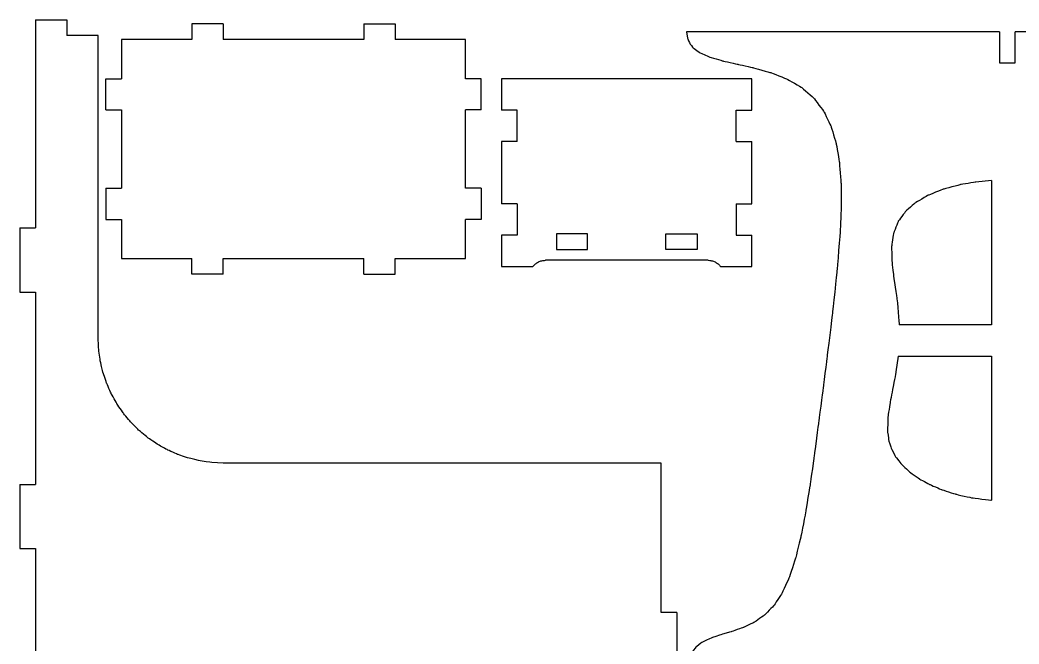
# Model space of a CAD drawing. Header units: centimetres. Extents: x -36 to 30.2, y -21 to 21.
# Drawn here: x -36.03 to -4.09, y 1.08 to 21.04 of the extents above; entities that cross this region are included whole.
import ezdxf

# ---------------------------------------------------------------- set-up
doc = ezdxf.new("R2010")
doc.units = ezdxf.units.CM
doc.header["$MEASUREMENT"] = 0
doc.layers.add('Capa 1', color=7, linetype='Continuous')

msp = doc.modelspace()

# ---------------------------------------------------------------- linework, layer by layer
at = {"layer": 'Capa 1', "color": 1, "lineweight": 25}
for points in [[(-35.53168, 21.03876), (-35.53168, 21.03876), (-35.53168, 14.38876), (-35.53168, 14.38876)], [(-35.53168, 21.03876), (-35.53168, 21.03876), (-34.5317, 21.03876), (-34.5317, 21.03876)], [(-34.5317, 21.03876), (-34.5317, 21.03876), (-34.5317, 20.53877), (-34.5317, 20.53877)], [(-30.53603, 20.91024), (-30.53603, 20.91024), (-30.53603, 20.41024), (-30.53603, 20.41024)], [(-29.53601, 20.91024), (-29.53601, 20.91024), (-30.53603, 20.91024), (-30.53603, 20.91024)], [(-29.53601, 20.91024), (-29.53601, 20.91024), (-29.53601, 20.41024), (-29.53601, 20.41024)], [(-25.03602, 20.91024), (-25.03602, 20.91024), (-25.03602, 20.41024), (-25.03602, 20.41024)], [(-25.03602, 20.91024), (-25.03602, 20.91024), (-24.03603, 20.91024), (-24.03603, 20.91024)], [(-24.03603, 20.91024), (-24.03603, 20.91024), (-24.03603, 20.41024), (-24.03603, 20.41024)], [(-33.53168, 20.53877), (-33.53168, 20.53877), (-34.5317, 20.53877), (-34.5317, 20.53877)], [(-33.53168, 10.87209), (-33.53168, 10.87209), (-33.53168, 20.53877), (-33.53168, 20.53877)], [(-4.71878, 20.66451), (-4.71878, 20.66451), (-14.71876, 20.66451), (-14.71876, 20.66451)], [(-4.71878, 20.66451), (-4.71878, 20.66451), (-4.71878, 19.66452), (-4.71878, 19.66452)], [(-4.21879, 19.66452), (-4.21879, 19.66452), (-4.21879, 20.66451), (-4.21879, 20.66451)], [(5.78122, 20.66451), (5.78122, 20.66451), (-4.21879, 20.66451), (-4.21879, 20.66451)], [(-32.78601, 20.41024), (-32.78601, 20.41024), (-32.78601, 19.16025), (-32.78601, 19.16025)], [(-30.53603, 20.41024), (-30.53603, 20.41024), (-32.78601, 20.41024), (-32.78601, 20.41024)], [(-25.03602, 20.41024), (-25.03602, 20.41024), (-29.53601, 20.41024), (-29.53601, 20.41024)], [(-21.78601, 20.41024), (-21.78601, 20.41024), (-24.03603, 20.41024), (-24.03603, 20.41024)], [(-21.78601, 19.16025), (-21.78601, 19.16025), (-21.78601, 20.41024), (-21.78601, 20.41024)], [(-4.71878, 19.66452), (-4.71878, 19.66452), (-4.21879, 19.66452), (-4.21879, 19.66452)], [(-33.28604, 18.16026), (-33.28604, 18.16026), (-33.28604, 19.16025), (-33.28604, 19.16025)], [(-33.28604, 19.16025), (-33.28604, 19.16025), (-32.78601, 19.16025), (-32.78601, 19.16025)], [(-21.28602, 19.16025), (-21.28602, 19.16025), (-21.78601, 19.16025), (-21.78601, 19.16025)], [(-21.28602, 18.16026), (-21.28602, 18.16026), (-21.28602, 19.16025), (-21.28602, 19.16025)], [(-20.63481, 19.15487), (-20.63481, 19.15487), (-20.63481, 18.15485), (-20.63481, 18.15485)], [(-12.63483, 19.15487), (-12.63483, 19.15487), (-20.63481, 19.15487), (-20.63481, 19.15487)], [(-12.63483, 18.15485), (-12.63483, 18.15485), (-12.63483, 19.15487), (-12.63483, 19.15487)], [(-33.28604, 18.16026), (-33.28604, 18.16026), (-32.78601, 18.16026), (-32.78601, 18.16026)], [(-32.78601, 18.16026), (-32.78601, 18.16026), (-32.78601, 15.66027), (-32.78601, 15.66027)], [(-21.28602, 18.16026), (-21.28602, 18.16026), (-21.78601, 18.16026), (-21.78601, 18.16026)], [(-21.78601, 15.66027), (-21.78601, 15.66027), (-21.78601, 18.16026), (-21.78601, 18.16026)], [(-20.13482, 18.15485), (-20.13482, 18.15485), (-20.63481, 18.15485), (-20.63481, 18.15485)], [(-20.13482, 17.15486), (-20.13482, 17.15486), (-20.13482, 18.15485), (-20.13482, 18.15485)], [(-13.13482, 18.15485), (-13.13482, 18.15485), (-12.63483, 18.15485), (-12.63483, 18.15485)], [(-13.13482, 17.15486), (-13.13482, 17.15486), (-13.13482, 18.15485), (-13.13482, 18.15485)], [(-20.63481, 17.15486), (-20.63481, 17.15486), (-20.63481, 15.15486), (-20.63481, 15.15486)], [(-20.13482, 17.15486), (-20.13482, 17.15486), (-20.63481, 17.15486), (-20.63481, 17.15486)], [(-13.13482, 17.15486), (-13.13482, 17.15486), (-12.63483, 17.15486), (-12.63483, 17.15486)], [(-12.63483, 15.15486), (-12.63483, 15.15486), (-12.63483, 17.15486), (-12.63483, 17.15486)], [(-33.28604, 15.66027), (-33.28604, 15.66027), (-33.28604, 14.66025), (-33.28604, 14.66025)], [(-33.28604, 15.66027), (-33.28604, 15.66027), (-32.78601, 15.66027), (-32.78601, 15.66027)], [(-21.28602, 15.66027), (-21.28602, 15.66027), (-21.78601, 15.66027), (-21.78601, 15.66027)], [(-21.28602, 15.66027), (-21.28602, 15.66027), (-21.28602, 14.66025), (-21.28602, 14.66025)], [(-4.96876, 15.90169), (-4.96876, 15.90169), (-4.96876, 11.28951), (-4.96876, 11.28951)], [(-20.13482, 15.15486), (-20.13482, 15.15486), (-20.63481, 15.15486), (-20.63481, 15.15486)], [(-20.13482, 15.15486), (-20.13482, 15.15486), (-20.13482, 14.15488), (-20.13482, 14.15488)], [(-13.13482, 15.15486), (-13.13482, 15.15486), (-12.63483, 15.15486), (-12.63483, 15.15486)], [(-13.13482, 15.15486), (-13.13482, 15.15486), (-13.13482, 14.15488), (-13.13482, 14.15488)], [(-36.03167, 14.38876), (-36.03167, 14.38876), (-36.03167, 12.33877), (-36.03167, 12.33877)], [(-36.03167, 14.38876), (-36.03167, 14.38876), (-35.53168, 14.38876), (-35.53168, 14.38876)], [(-33.28604, 14.66025), (-33.28604, 14.66025), (-32.78601, 14.66025), (-32.78601, 14.66025)], [(-32.78601, 14.66025), (-32.78601, 14.66025), (-32.78601, 13.41025), (-32.78601, 13.41025)], [(-21.28602, 14.66025), (-21.28602, 14.66025), (-21.78601, 14.66025), (-21.78601, 14.66025)], [(-21.78601, 13.41025), (-21.78601, 13.41025), (-21.78601, 14.66025), (-21.78601, 14.66025)], [(-20.63481, 14.15488), (-20.63481, 14.15488), (-20.63481, 13.15486), (-20.63481, 13.15486)], [(-20.13482, 14.15488), (-20.13482, 14.15488), (-20.63481, 14.15488), (-20.63481, 14.15488)], [(-18.88482, 14.20487), (-18.88482, 14.20487), (-18.88482, 13.70487), (-18.88482, 13.70487)], [(-17.88484, 14.20487), (-17.88484, 14.20487), (-18.88482, 14.20487), (-18.88482, 14.20487)], [(-17.88484, 13.70487), (-17.88484, 13.70487), (-17.88484, 14.20487), (-17.88484, 14.20487)], [(-15.38484, 14.20487), (-15.38484, 14.20487), (-14.38482, 14.20487), (-14.38482, 14.20487)], [(-15.38484, 13.70487), (-15.38484, 13.70487), (-15.38484, 14.20487), (-15.38484, 14.20487)], [(-14.38482, 14.20487), (-14.38482, 14.20487), (-14.38482, 13.70487), (-14.38482, 13.70487)], [(-13.13482, 14.15488), (-13.13482, 14.15488), (-12.63483, 14.15488), (-12.63483, 14.15488)], [(-12.63483, 13.15486), (-12.63483, 13.15486), (-12.63483, 14.15488), (-12.63483, 14.15488)], [(-18.88482, 13.70487), (-18.88482, 13.70487), (-17.88484, 13.70487), (-17.88484, 13.70487)], [(-14.38482, 13.70487), (-14.38482, 13.70487), (-15.38484, 13.70487), (-15.38484, 13.70487)], [(-32.78601, 13.41025), (-32.78601, 13.41025), (-30.53603, 13.41025), (-30.53603, 13.41025)], [(-30.53603, 12.91026), (-30.53603, 12.91026), (-30.53603, 13.41025), (-30.53603, 13.41025)], [(-29.53601, 12.91026), (-29.53601, 12.91026), (-29.53601, 13.41025), (-29.53601, 13.41025)], [(-29.53601, 13.41025), (-29.53601, 13.41025), (-25.03602, 13.41025), (-25.03602, 13.41025)], [(-25.03602, 12.91026), (-25.03602, 12.91026), (-25.03602, 13.41025), (-25.03602, 13.41025)], [(-24.03603, 13.41025), (-24.03603, 13.41025), (-21.78601, 13.41025), (-21.78601, 13.41025)], [(-24.03603, 12.91026), (-24.03603, 12.91026), (-24.03603, 13.41025), (-24.03603, 13.41025)], [(-20.63481, 13.15486), (-20.63481, 13.15486), (-19.63482, 13.15486), (-19.63482, 13.15486)], [(-14.03483, 13.35485), (-14.03483, 13.35485), (-19.23481, 13.35485), (-19.23481, 13.35485)], [(-13.63482, 13.15486), (-13.63482, 13.15486), (-12.63483, 13.15486), (-12.63483, 13.15486)], [(-29.53601, 12.91026), (-29.53601, 12.91026), (-30.53603, 12.91026), (-30.53603, 12.91026)], [(-25.03602, 12.91026), (-25.03602, 12.91026), (-24.03603, 12.91026), (-24.03603, 12.91026)], [(-36.03167, 12.33877), (-36.03167, 12.33877), (-35.53168, 12.33877), (-35.53168, 12.33877)], [(-35.53168, 12.33877), (-35.53168, 12.33877), (-35.53168, 6.18876), (-35.53168, 6.18876)], [(-4.96876, 11.28951), (-4.96876, 11.28951), (-7.92112, 11.28951), (-7.92112, 11.28951)], [(-7.95764, 10.28953), (-7.95764, 10.28953), (-4.96876, 10.28953), (-4.96876, 10.28953)], [(-4.96876, 10.28953), (-4.96876, 10.28953), (-4.96876, 5.68253), (-4.96876, 5.68253)], [(-15.53168, 6.87212), (-15.53168, 6.87212), (-29.53167, 6.87212), (-29.53167, 6.87212)], [(-15.53168, 2.08877), (-15.53168, 2.08877), (-15.53168, 6.87212), (-15.53168, 6.87212)], [(-36.03167, 6.18876), (-36.03167, 6.18876), (-36.03167, 4.13876), (-36.03167, 4.13876)], [(-36.03167, 6.18876), (-36.03167, 6.18876), (-35.53168, 6.18876), (-35.53168, 6.18876)], [(-36.03167, 4.13876), (-36.03167, 4.13876), (-35.53168, 4.13876), (-35.53168, 4.13876)], [(-35.53168, 4.13876), (-35.53168, 4.13876), (-35.53168, 0.28876), (-35.53168, 0.28876)], [(-15.03169, 2.08877), (-15.03169, 2.08877), (-15.53168, 2.08877), (-15.53168, 2.08877)], [(-15.03169, 2.08877), (-15.03169, 2.08877), (-15.03169, -2.01121), (-15.03169, -2.01121)]]:
    msp.add_open_spline(points, degree=3, dxfattribs=at)
for points, knots in [([(-14.71876, 20.66451), (-14.71876, 20.66451), (-14.69329, 20.45983), (-14.69329, 20.45983), (-14.69329, 20.45983), (-14.69329, 20.45983), (-14.62154, 20.29028), (-14.62154, 20.29028), (-14.62154, 20.29028), (-14.62154, 20.29028), (-14.51034, 20.15037), (-14.51034, 20.15037), (-14.51034, 20.15037), (-14.51034, 20.15037), (-14.28294, 19.98495), (-14.28294, 19.98495), (-14.28294, 19.98495), (-14.28294, 19.98495), (-13.99934, 19.8594), (-13.99934, 19.8594), (-13.99934, 19.8594), (-13.99934, 19.8594), (-13.56211, 19.73109), (-13.56211, 19.73109), (-13.56211, 19.73109), (-13.56211, 19.73109), (-13.08713, 19.62318), (-13.08713, 19.62318), (-13.08713, 19.62318), (-13.08713, 19.62318), (-12.60118, 19.51389), (-12.60118, 19.51389), (-12.60118, 19.51389), (-12.60118, 19.51389), (-12.03314, 19.3569), (-12.03314, 19.3569), (-12.03314, 19.3569), (-12.03314, 19.3569), (-11.50697, 19.1507), (-11.50697, 19.1507), (-11.50697, 19.1507), (-11.50697, 19.1507), (-11.04116, 18.87949), (-11.04116, 18.87949), (-11.04116, 18.87949), (-11.04116, 18.87949), (-10.64697, 18.53324), (-10.64697, 18.53324), (-10.64697, 18.53324), (-10.64697, 18.53324), (-10.3294, 18.10666), (-10.3294, 18.10666), (-10.3294, 18.10666), (-10.3294, 18.10666), (-10.10238, 17.63471), (-10.10238, 17.63471), (-10.10238, 17.63471), (-10.10238, 17.63471), (-9.93947, 17.09285), (-9.93947, 17.09285), (-9.93947, 17.09285), (-9.93947, 17.09285), (-9.83558, 16.48441), (-9.83558, 16.48441), (-9.83558, 16.48441), (-9.83558, 16.48441), (-9.78421, 15.81427), (-9.78421, 15.81427), (-9.78421, 15.81427), (-9.78421, 15.81427), (-9.77783, 15.08868), (-9.77783, 15.08868), (-9.77783, 15.08868), (-9.77783, 15.08868), (-9.80849, 14.31476), (-9.80849, 14.31476), (-9.80849, 14.31476), (-9.80849, 14.31476), (-9.91273, 13.02034), (-9.91273, 13.02034), (-9.91273, 13.02034), (-9.91273, 13.02034), (-10.06104, 11.66), (-10.06104, 11.66), (-10.06104, 11.66), (-10.06104, 11.66), (-10.2308, 10.26942), (-10.2308, 10.26942), (-10.2308, 10.26942), (-10.2308, 10.26942), (-10.36513, 9.20981), (-10.36513, 9.20981), (-10.36513, 9.20981), (-10.36513, 9.20981), (-10.49947, 8.17025), (-10.49947, 8.17025), (-10.49947, 8.17025), (-10.49947, 8.17025), (-10.63328, 7.16667), (-10.63328, 7.16667), (-10.63328, 7.16667), (-10.63328, 7.16667), (-10.76892, 6.21438), (-10.76892, 6.21438), (-10.76892, 6.21438), (-10.76892, 6.21438), (-10.91123, 5.32774), (-10.91123, 5.32774), (-10.91123, 5.32774), (-10.91123, 5.32774), (-11.06409, 4.53339), (-11.06409, 4.53339), (-11.06409, 4.53339), (-11.06409, 4.53339), (-11.23762, 3.82526), (-11.23762, 3.82526), (-11.23762, 3.82526), (-11.23762, 3.82526), (-11.44005, 3.21129), (-11.44005, 3.21129), (-11.44005, 3.21129), (-11.44005, 3.21129), (-11.67891, 2.6963), (-11.67891, 2.6963), (-11.67891, 2.6963), (-11.67891, 2.6963), (-11.93274, 2.3147), (-11.93274, 2.3147), (-11.93274, 2.3147), (-11.93274, 2.3147), (-12.22396, 2.01234), (-12.22396, 2.01234), (-12.22396, 2.01234), (-12.22396, 2.01234), (-12.55204, 1.78183), (-12.55204, 1.78183), (-12.55204, 1.78183), (-12.55204, 1.78183), (-12.91254, 1.61052), (-12.91254, 1.61052), (-12.91254, 1.61052), (-12.91254, 1.61052), (-13.29594, 1.47943), (-13.29594, 1.47943), (-13.29594, 1.47943), (-13.29594, 1.47943), (-13.62184, 1.38217), (-13.62184, 1.38217), (-13.62184, 1.38217), (-13.62184, 1.38217), (-13.93997, 1.27489), (-13.93997, 1.27489), (-13.93997, 1.27489), (-13.93997, 1.27489), (-14.23327, 1.13283), (-14.23327, 1.13283), (-14.23327, 1.13283), (-14.23327, 1.13283), (-14.42398, 0.98558), (-14.42398, 0.98558), (-14.42398, 0.98558), (-14.42398, 0.98558), (-14.57744, 0.78693), (-14.57744, 0.78693), (-14.57744, 0.78693), (-14.57744, 0.78693), (-14.65272, 0.61756), (-14.65272, 0.61756), (-14.65272, 0.61756), (-14.65272, 0.61756), (-14.70141, 0.41214), (-14.70141, 0.41214), (-14.70141, 0.41214), (-14.70141, 0.41214), (-14.71876, 0.16452), (-14.71876, 0.16452)], [0, 0, 0, 0, 0.02222222, 0.02222222, 0.02222222, 0.02222223, 0.04444444, 0.04444444, 0.04444444, 0.04444445, 0.06666667, 0.06666667, 0.06666667, 0.06666668, 0.08888889, 0.08888889, 0.08888889, 0.0888889, 0.11111111, 0.11111111, 0.11111111, 0.11111112, 0.13333333, 0.13333333, 0.13333333, 0.13333334, 0.15555556, 0.15555556, 0.15555556, 0.15555557, 0.17777778, 0.17777778, 0.17777778, 0.17777779, 0.2, 0.2, 0.2, 0.20000001, 0.22222222, 0.22222222, 0.22222222, 0.22222223, 0.24444444, 0.24444444, 0.24444444, 0.24444445, 0.26666667, 0.26666667, 0.26666667, 0.26666668, 0.28888889, 0.28888889, 0.28888889, 0.2888889, 0.31111111, 0.31111111, 0.31111111, 0.31111112, 0.33333333, 0.33333333, 0.33333333, 0.33333334, 0.35555556, 0.35555556, 0.35555556, 0.35555557, 0.37777778, 0.37777778, 0.37777778, 0.37777779, 0.4, 0.4, 0.4, 0.40000001, 0.42222222, 0.42222222, 0.42222222, 0.42222223, 0.44444444, 0.44444444, 0.44444444, 0.44444445, 0.46666667, 0.46666667, 0.46666667, 0.46666668, 0.48888889, 0.48888889, 0.48888889, 0.4888889, 0.51111111, 0.51111111, 0.51111111, 0.51111112, 0.53333333, 0.53333333, 0.53333333, 0.53333334, 0.55555556, 0.55555556, 0.55555556, 0.55555557, 0.57777778, 0.57777778, 0.57777778, 0.57777779, 0.6, 0.6, 0.6, 0.60000001, 0.62222222, 0.62222222, 0.62222222, 0.62222223, 0.64444444, 0.64444444, 0.64444444, 0.64444445, 0.66666667, 0.66666667, 0.66666667, 0.66666668, 0.68888889, 0.68888889, 0.68888889, 0.6888889, 0.71111111, 0.71111111, 0.71111111, 0.71111112, 0.73333333, 0.73333333, 0.73333333, 0.73333334, 0.75555556, 0.75555556, 0.75555556, 0.75555557, 0.77777778, 0.77777778, 0.77777778, 0.77777779, 0.8, 0.8, 0.8, 0.80000001, 0.82222222, 0.82222222, 0.82222222, 0.82222223, 0.84444444, 0.84444444, 0.84444444, 0.84444445, 0.86666667, 0.86666667, 0.86666667, 0.86666668, 0.88888889, 0.88888889, 0.88888889, 0.8888889, 0.91111111, 0.91111111, 0.91111111, 0.91111112, 0.93333333, 0.93333333, 0.93333333, 0.93333334, 0.95555556, 0.95555556, 0.95555556, 0.95555557, 1, 1, 1, 1]), ([(-4.96876, 15.90169), (-4.96876, 15.90169), (-5.47676, 15.85438), (-5.47676, 15.85438), (-5.47676, 15.85438), (-5.47676, 15.85438), (-5.9618, 15.77314), (-5.9618, 15.77314), (-5.9618, 15.77314), (-5.9618, 15.77314), (-6.51615, 15.62691), (-6.51615, 15.62691), (-6.51615, 15.62691), (-6.51615, 15.62691), (-7.00217, 15.43296), (-7.00217, 15.43296), (-7.00217, 15.43296), (-7.00217, 15.43296), (-7.40737, 15.19465), (-7.40737, 15.19465), (-7.40737, 15.19465), (-7.40737, 15.19465), (-7.72449, 14.91575), (-7.72449, 14.91575), (-7.72449, 14.91575), (-7.72449, 14.91575), (-7.9521, 14.60033), (-7.9521, 14.60033), (-7.9521, 14.60033), (-7.9521, 14.60033), (-8.10383, 14.21817), (-8.10383, 14.21817), (-8.10383, 14.21817), (-8.10383, 14.21817), (-8.1668, 13.80231), (-8.1668, 13.80231), (-8.1668, 13.80231), (-8.1668, 13.80231), (-8.16034, 13.35742), (-8.16034, 13.35742), (-8.16034, 13.35742), (-8.16034, 13.35742), (-8.10827, 12.88763), (-8.10827, 12.88763), (-8.10827, 12.88763), (-8.10827, 12.88763), (-7.99524, 12.10774), (-7.99524, 12.10774), (-7.99524, 12.10774), (-7.99524, 12.10774), (-7.92112, 11.28951), (-7.92112, 11.28951)], [0, 0, 0, 0, 0.07142857, 0.07142857, 0.07142857, 0.07142858, 0.14285714, 0.14285714, 0.14285714, 0.14285715, 0.21428571, 0.21428571, 0.21428571, 0.21428572, 0.28571429, 0.28571429, 0.28571429, 0.2857143, 0.35714286, 0.35714286, 0.35714286, 0.35714287, 0.42857143, 0.42857143, 0.42857143, 0.42857144, 0.5, 0.5, 0.5, 0.50000001, 0.57142857, 0.57142857, 0.57142857, 0.57142858, 0.64285714, 0.64285714, 0.64285714, 0.64285715, 0.71428571, 0.71428571, 0.71428571, 0.71428572, 0.78571429, 0.78571429, 0.78571429, 0.7857143, 0.85714286, 0.85714286, 0.85714286, 0.85714287, 1, 1, 1, 1]), ([(-19.63482, 13.15486), (-19.63482, 13.15486), (-19.59743, 13.1991), (-19.59743, 13.1991), (-19.59743, 13.1991), (-19.59743, 13.1991), (-19.5552, 13.23875), (-19.5552, 13.23875), (-19.5552, 13.23875), (-19.5552, 13.23875), (-19.50864, 13.27321), (-19.50864, 13.27321), (-19.50864, 13.27321), (-19.50864, 13.27321), (-19.45844, 13.30207), (-19.45844, 13.30207), (-19.45844, 13.30207), (-19.45844, 13.30207), (-19.4052, 13.32493), (-19.4052, 13.32493), (-19.4052, 13.32493), (-19.4052, 13.32493), (-19.34971, 13.34148), (-19.34971, 13.34148), (-19.34971, 13.34148), (-19.34971, 13.34148), (-19.29267, 13.3515), (-19.29267, 13.3515), (-19.29267, 13.3515), (-19.29267, 13.3515), (-19.23481, 13.35485), (-19.23481, 13.35485)], [0, 0, 0, 0, 0.11111111, 0.11111111, 0.11111111, 0.11111112, 0.22222222, 0.22222222, 0.22222222, 0.22222223, 0.33333333, 0.33333333, 0.33333333, 0.33333334, 0.44444444, 0.44444444, 0.44444444, 0.44444445, 0.55555556, 0.55555556, 0.55555556, 0.55555557, 0.66666667, 0.66666667, 0.66666667, 0.66666668, 0.77777778, 0.77777778, 0.77777778, 0.77777779, 1, 1, 1, 1]), ([(-14.03483, 13.35485), (-14.03483, 13.35485), (-13.97701, 13.3515), (-13.97701, 13.3515), (-13.97701, 13.3515), (-13.97701, 13.3515), (-13.91997, 13.34148), (-13.91997, 13.34148), (-13.91997, 13.34148), (-13.91997, 13.34148), (-13.86444, 13.32493), (-13.86444, 13.32493), (-13.86444, 13.32493), (-13.86444, 13.32493), (-13.8112, 13.30207), (-13.8112, 13.30207), (-13.8112, 13.30207), (-13.8112, 13.30207), (-13.761, 13.27321), (-13.761, 13.27321), (-13.761, 13.27321), (-13.761, 13.27321), (-13.71444, 13.23875), (-13.71444, 13.23875), (-13.71444, 13.23875), (-13.71444, 13.23875), (-13.67221, 13.1991), (-13.67221, 13.1991), (-13.67221, 13.1991), (-13.67221, 13.1991), (-13.63482, 13.15486), (-13.63482, 13.15486)], [0, 0, 0, 0, 0.11111111, 0.11111111, 0.11111111, 0.11111112, 0.22222222, 0.22222222, 0.22222222, 0.22222223, 0.33333333, 0.33333333, 0.33333333, 0.33333334, 0.44444444, 0.44444444, 0.44444444, 0.44444445, 0.55555556, 0.55555556, 0.55555556, 0.55555557, 0.66666667, 0.66666667, 0.66666667, 0.66666668, 0.77777778, 0.77777778, 0.77777778, 0.77777779, 1, 1, 1, 1]), ([(-29.53167, 6.87212), (-29.53167, 6.87212), (-29.90075, 6.88916), (-29.90075, 6.88916), (-29.90075, 6.88916), (-29.90075, 6.88916), (-30.26668, 6.94021), (-30.26668, 6.94021), (-30.26668, 6.94021), (-30.26668, 6.94021), (-30.62634, 7.0248), (-30.62634, 7.0248), (-30.62634, 7.0248), (-30.62634, 7.0248), (-30.97665, 7.14221), (-30.97665, 7.14221), (-30.97665, 7.14221), (-30.97665, 7.14221), (-31.31464, 7.29147), (-31.31464, 7.29147), (-31.31464, 7.29147), (-31.31464, 7.29147), (-31.6374, 7.47124), (-31.6374, 7.47124), (-31.6374, 7.47124), (-31.6374, 7.47124), (-31.94224, 7.68005), (-31.94224, 7.68005), (-31.94224, 7.68005), (-31.94224, 7.68005), (-32.22647, 7.91606), (-32.22647, 7.91606), (-32.22647, 7.91606), (-32.22647, 7.91606), (-32.48774, 8.17733), (-32.48774, 8.17733), (-32.48774, 8.17733), (-32.48774, 8.17733), (-32.72374, 8.46156), (-32.72374, 8.46156), (-32.72374, 8.46156), (-32.72374, 8.46156), (-32.93255, 8.76636), (-32.93255, 8.76636), (-32.93255, 8.76636), (-32.93255, 8.76636), (-33.11233, 9.08915), (-33.11233, 9.08915), (-33.11233, 9.08915), (-33.11233, 9.08915), (-33.26155, 9.42715), (-33.26155, 9.42715), (-33.26155, 9.42715), (-33.26155, 9.42715), (-33.37899, 9.77746), (-33.37899, 9.77746), (-33.37899, 9.77746), (-33.37899, 9.77746), (-33.46359, 10.13712), (-33.46359, 10.13712), (-33.46359, 10.13712), (-33.46359, 10.13712), (-33.51464, 10.50302), (-33.51464, 10.50302), (-33.51464, 10.50302), (-33.51464, 10.50302), (-33.53168, 10.87209), (-33.53168, 10.87209)], [0, 0, 0, 0, 0.05555556, 0.05555556, 0.05555556, 0.05555557, 0.11111111, 0.11111111, 0.11111111, 0.11111112, 0.16666667, 0.16666667, 0.16666667, 0.16666668, 0.22222222, 0.22222222, 0.22222222, 0.22222223, 0.27777778, 0.27777778, 0.27777778, 0.27777779, 0.33333333, 0.33333333, 0.33333333, 0.33333334, 0.38888889, 0.38888889, 0.38888889, 0.3888889, 0.44444444, 0.44444444, 0.44444444, 0.44444445, 0.5, 0.5, 0.5, 0.50000001, 0.55555556, 0.55555556, 0.55555556, 0.55555557, 0.61111111, 0.61111111, 0.61111111, 0.61111112, 0.66666667, 0.66666667, 0.66666667, 0.66666668, 0.72222222, 0.72222222, 0.72222222, 0.72222223, 0.77777778, 0.77777778, 0.77777778, 0.77777779, 0.83333333, 0.83333333, 0.83333333, 0.83333334, 0.88888889, 0.88888889, 0.88888889, 0.8888889, 1, 1, 1, 1]), ([(-7.95764, 10.28953), (-7.95764, 10.28953), (-8.02862, 9.78798), (-8.02862, 9.78798), (-8.02862, 9.78798), (-8.02862, 9.78798), (-8.12104, 9.29406), (-8.12104, 9.29406), (-8.12104, 9.29406), (-8.12104, 9.29406), (-8.2152, 8.81273), (-8.2152, 8.81273), (-8.2152, 8.81273), (-8.2152, 8.81273), (-8.28505, 8.34766), (-8.28505, 8.34766), (-8.28505, 8.34766), (-8.28505, 8.34766), (-8.2999, 7.9003), (-8.2999, 7.9003), (-8.2999, 7.9003), (-8.2999, 7.9003), (-8.2642, 7.61914), (-8.2642, 7.61914), (-8.2642, 7.61914), (-8.2642, 7.61914), (-8.1814, 7.34429), (-8.1814, 7.34429), (-8.1814, 7.34429), (-8.1814, 7.34429), (-8.04163, 7.07498), (-8.04163, 7.07498), (-8.04163, 7.07498), (-8.04163, 7.07498), (-7.83469, 6.81093), (-7.83469, 6.81093), (-7.83469, 6.81093), (-7.83469, 6.81093), (-7.54997, 6.55315), (-7.54997, 6.55315), (-7.54997, 6.55315), (-7.54997, 6.55315), (-7.28044, 6.36695), (-7.28044, 6.36695), (-7.28044, 6.36695), (-7.28044, 6.36695), (-6.95607, 6.18873), (-6.95607, 6.18873), (-6.95607, 6.18873), (-6.95607, 6.18873), (-6.57076, 6.02289), (-6.57076, 6.02289), (-6.57076, 6.02289), (-6.57076, 6.02289), (-6.11737, 5.87613), (-6.11737, 5.87613), (-6.11737, 5.87613), (-6.11737, 5.87613), (-5.58708, 5.75813), (-5.58708, 5.75813), (-5.58708, 5.75813), (-5.58708, 5.75813), (-4.96876, 5.68253), (-4.96876, 5.68253)], [0, 0, 0, 0, 0.05882353, 0.05882353, 0.05882353, 0.05882354, 0.11764706, 0.11764706, 0.11764706, 0.11764707, 0.17647059, 0.17647059, 0.17647059, 0.1764706, 0.23529412, 0.23529412, 0.23529412, 0.23529413, 0.29411765, 0.29411765, 0.29411765, 0.29411766, 0.35294118, 0.35294118, 0.35294118, 0.35294119, 0.41176471, 0.41176471, 0.41176471, 0.41176472, 0.47058824, 0.47058824, 0.47058824, 0.47058825, 0.52941176, 0.52941176, 0.52941176, 0.52941177, 0.58823529, 0.58823529, 0.58823529, 0.5882353, 0.64705882, 0.64705882, 0.64705882, 0.64705883, 0.70588235, 0.70588235, 0.70588235, 0.70588236, 0.76470588, 0.76470588, 0.76470588, 0.76470589, 0.82352941, 0.82352941, 0.82352941, 0.82352942, 0.88235294, 0.88235294, 0.88235294, 0.88235295, 1, 1, 1, 1])]:
    msp.add_open_spline(points, degree=3, knots=knots, dxfattribs=at)

doc.saveas('drawing.dxf')
